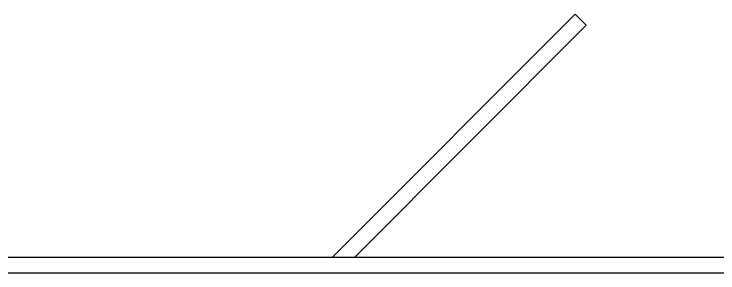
# Model space of a CAD drawing. Extents: x 3792242 to 5145247, y -1546315 to -1031918.
# Drawn here: x 4165914 to 4167248, y -1515644 to -1515154 of the extents above; entities that cross this region are included whole.
import ezdxf

# ---------------------------------------------------------------- set-up
doc = ezdxf.new("R2010")
doc.units = 0
doc.header["$MEASUREMENT"] = 0
doc.layers.add('TENKÁ', color=7, linetype='CONTINUOUS')
doc.layers.add('ZZ-elektro', color=221, linetype='CONTINUOUS')

msp = doc.modelspace()

# ---------------------------------------------------------------- linework, layer by layer
at = {"layer": 'TENKÁ'}
for p, q in [((4159004.314, -1515613.77), (4215129.314, -1515613.77)), ((4159004.314, -1515643.77), (4215129.314, -1515643.77))]:
    msp.add_line(p, q, dxfattribs=at)
at = {"layer": 'ZZ-elektro', "color": 253, "lineweight": 30, "ltscale": 10}
for p, q in [((4166977.183, -1515153.77), (4166517.183, -1515613.77)), ((4166977.183, -1515153.77), (4166998.396, -1515174.983)), ((4166998.396, -1515174.983), (4166559.609, -1515613.77))]:
    msp.add_line(p, q, dxfattribs=at)

doc.saveas('drawing.dxf')
